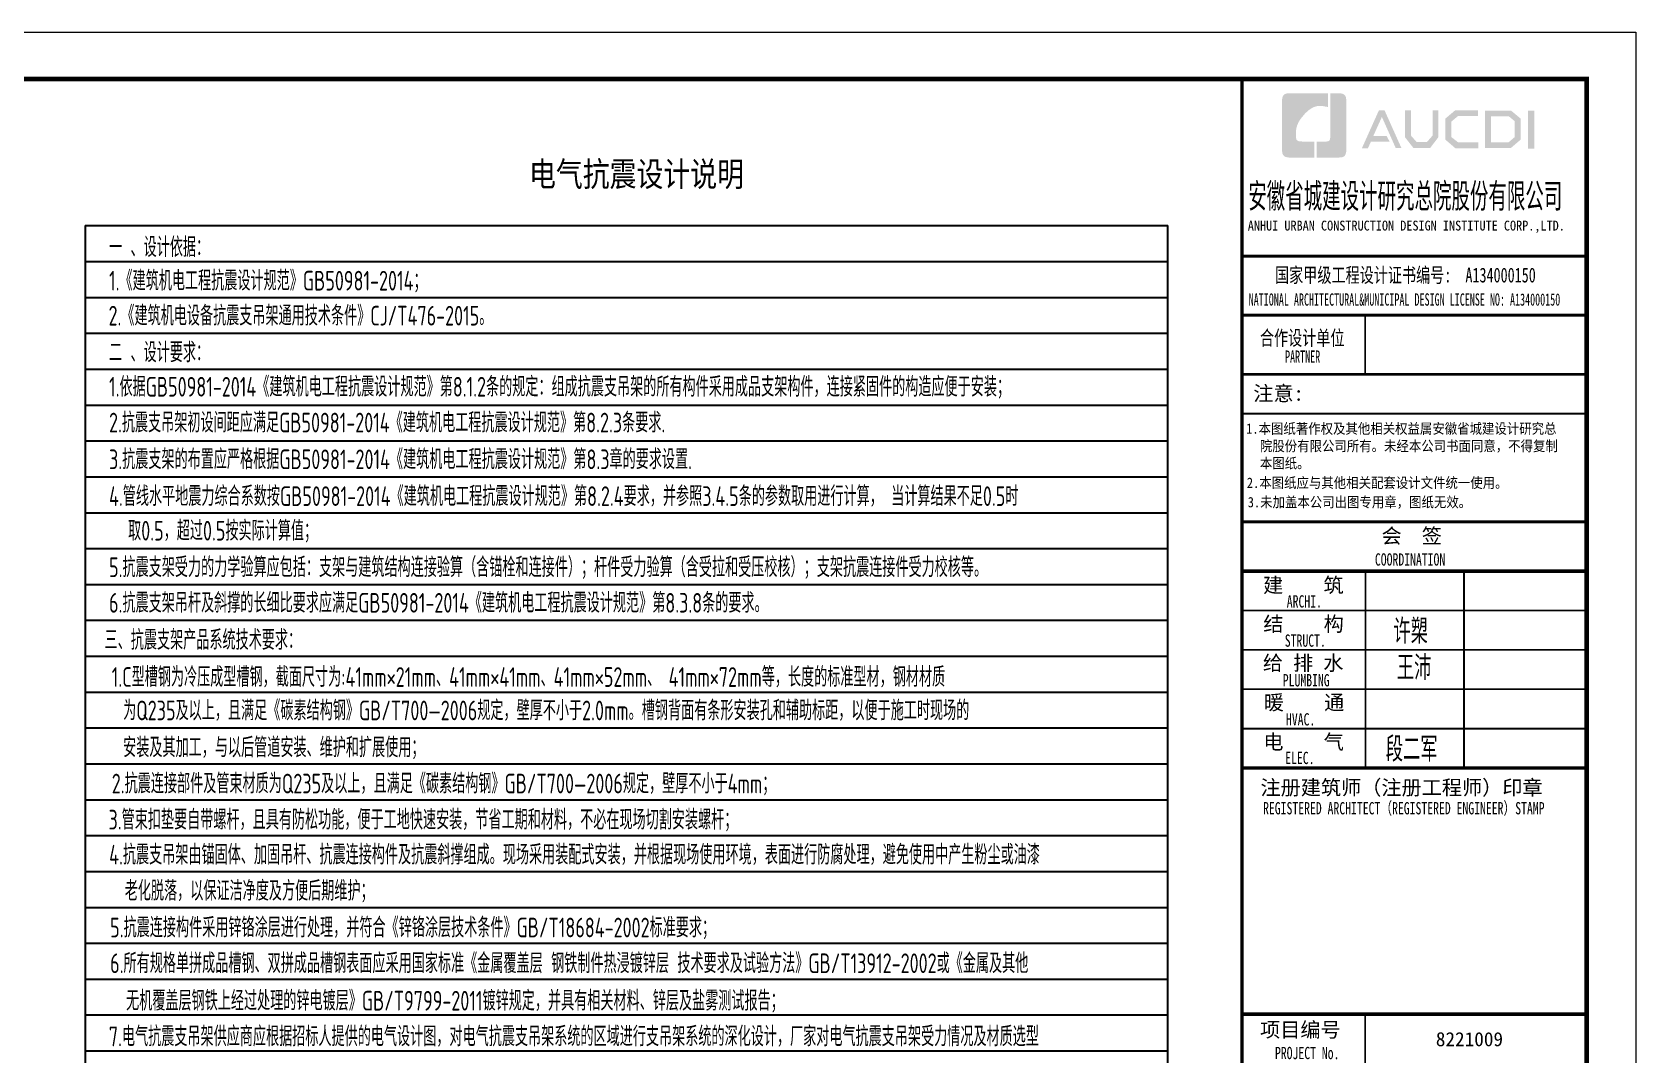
# Model space of a CAD drawing. Extents: x 3443499 to 7125205, y -1700016 to -264854.
# Drawn here: x 3594040 to 3626606, y -738100 to -717316 of the extents above; entities that cross this region are included whole.
import ezdxf

# ---------------------------------------------------------------- set-up
doc = ezdxf.new("R2010")
doc.units = 0
doc.header["$LTSCALE"] = 1000
doc.header["$MEASUREMENT"] = 0
doc.layers.get('0').update_dxf_attribs({"linetype": 'CONTINUOUS'})
for name, color, linetype in [('PUB_TITLE', 4, 'CONTINUOUS'), ('TEL_TEXT', 7, 'CONTINUOUS'), ('图签文字', 4, 'CONTINUOUS')]:
    doc.layers.add(name, color=color, linetype=linetype)
doc.layers.add('图框', color=147, linetype='CONTINUOUS', lineweight=20)
doc.layers.add('图签', color=147, linetype='CONTINUOUS', lineweight=18)
doc.styles.add('HT', font='simhei.ttf')
doc.styles.add('ICDA-STYLE2', font='simhei.ttf', dxfattribs={"width": 0.8})
doc.styles.add('TSSD_Dimension', font='Tssdeng.shx', dxfattribs={"width": 0.7, "bigfont": 'tssdchn.shx'})
doc.styles.add('宋体', font='', dxfattribs={"height": 4})
doc.styles.add('建筑图签-1', font='simhei.ttf', dxfattribs={"width": 0.7})
doc.styles.add('建筑图签-2', font='TXT.shx', dxfattribs={"width": 0.5, "bigfont": 'HZTXT.shx'})
doc.styles.get('宋体').set_extended_font_data('SimSun')

# ---------------------------------------------------------------- blocks, each defined once
blk = doc.blocks.new('院标1')
h = blk.add_hatch(color=150)
h.dxf.hatch_style = 1
h.set_gradient(color1=(33, 113, 253), color2=(33, 113, 253), tint=1, name='INVCURVED')
edge = h.paths.add_edge_path()
edge.add_spline(control_points=[(116373, 648379), (116379, 648379), (116382, 648379), (116391, 648379), (116391, 648379), (116391, 648379), (116616, 648379), (116616, 648379), (116616, 648379), (116616, 648379), (116616, 648054), (116616, 648054), (116616, 648054), (116616, 648054), (116108, 648054), (116108, 648054), (116108, 648054), (116028, 648054), (115963, 648111), (115963, 648199), (115963, 648199), (115963, 648199), (115963, 649215), (115963, 649215), (115963, 649215), (115963, 649295), (116018, 649360), (116108, 649360), (116108, 649360), (116108, 649360), (116897, 649360), (116897, 649360), (116897, 649360), (116897, 649360), (116897, 649080), (116897, 649080), (116897, 649080), (116897, 649080), (116566, 649140), (116356, 648859), (116356, 648859), (116245, 648719), (116240, 648545), (116247, 648466), (116247, 648466), (116254, 648386), (116247, 648466), (116247, 648466), (116247, 648466), (116247, 648466), (116258, 648374), (116373, 648379)], knot_values=[0, 0, 0, 0, 0.071429, 0.071429, 0.071429, 0.107143, 0.142857, 0.142857, 0.142857, 0.178571, 0.214286, 0.214286, 0.214286, 0.25, 0.285714, 0.285714, 0.285714, 0.321429, 0.357143, 0.357143, 0.357143, 0.392857, 0.428571, 0.428571, 0.428571, 0.464286, 0.5, 0.5, 0.5, 0.535714, 0.571429, 0.571429, 0.571429, 0.607143, 0.642857, 0.642857, 0.642857, 0.678571, 0.714286, 0.714286, 0.714286, 0.75, 0.785714, 0.785714, 0.785714, 0.821429, 0.857143, 0.857143, 0.857143, 0.928571, 1, 1, 1, 1], degree=3, periodic=0)
h = blk.add_hatch(color=150)
h.dxf.hatch_style = 1
h.set_gradient(color1=(33, 113, 253), color2=(33, 113, 253), tint=1, name='INVCURVED')
edge = h.paths.add_edge_path()
edge.add_spline(control_points=[(117268, 649215), (117268, 649215), (117268, 648199), (117268, 648199), (117268, 648199), (117268, 648114), (117212, 648054), (117123, 648054), (117123, 648054), (117123, 648054), (116663, 648054), (116663, 648054), (116663, 648054), (116663, 648054), (116663, 648379), (116663, 648379), (116663, 648379), (116663, 648379), (116865, 648379), (116865, 648379), (116865, 648379), (116907, 648379), (116941, 648413), (116941, 648455), (116941, 648455), (116941, 648455), (116941, 649360), (116941, 649360), (116941, 649360), (116941, 649360), (117123, 649360), (117123, 649360), (117123, 649360), (117204, 649360), (117268, 649306), (117268, 649215)], knot_values=[0, 0, 0, 0, 0.1, 0.1, 0.1, 0.15, 0.2, 0.2, 0.2, 0.25, 0.3, 0.3, 0.3, 0.35, 0.4, 0.4, 0.4, 0.45, 0.5, 0.5, 0.5, 0.55, 0.6, 0.6, 0.6, 0.65, 0.7, 0.7, 0.7, 0.75, 0.8, 0.8, 0.8, 0.9, 1, 1, 1, 1], degree=3, periodic=0)
blk = doc.blocks.new('B2-2#-tq1')
at = {"layer": 'PUB_TITLE'}
h = blk.add_hatch(color=147, dxfattribs=at)
h.paths.add_polyline_path([(697553, 826313), (697679, 826313), (697679, 825542), (697553, 825542)])
h.paths.add_polyline_path([(696801, 826196), (696801, 825670), (697161, 825670), (697286, 825777), (697286, 826095), (697165, 826196)], flags=16)
h.paths.add_polyline_path([(696683, 826314), (696683, 825552), (697205, 825552), (697404, 825722), (697404, 826150), (697208, 826314)])
h.paths.add_polyline_path([(696540, 826318), (696540, 826202), (696133, 826202), (696000, 826091), (696000, 825772), (696133, 825669), (696542, 825669), (696542, 825548), (696078, 825548), (695876, 825722), (695876, 826150), (696074, 826318)])
h.paths.add_polyline_path([(695057, 826316), (695177, 826316), (695177, 825805), (695292, 825674), (695502, 825674), (695616, 825805), (695616, 826316), (695730, 826316), (695730, 825768), (695566, 825551), (695228, 825551), (695057, 825770)])
h.paths.add_polyline_path([(694525, 826315), (694642, 826315), (694984, 825550), (694868, 825550), (694587, 826184), (694412, 825796), (694683, 825796), (694744, 825681), (694363, 825681), (694304, 825548), (694181, 825548)])
at = {"layer": '图框'}
for p, q in [((691745, 823354), (698745, 823354)), ((691745, 823354), (698745, 823354)), ((691745, 822154), (698745, 822154))]:
    blk.add_line(p, q, dxfattribs=at)
for points, const_width in [([(691745, 786954), (691745, 826954)], 70), ([(691745, 823354), (698745, 823354)], 60), ([(691745, 822154), (698745, 822154)], 60), ([(691745, 822154), (698745, 822154)], 60), ([(694245, 822154), (694245, 820954)], 35), ([(691745, 820954), (698745, 820954)], 60), ([(691745, 820954), (698745, 820954)], 60), ([(691745, 820154), (698745, 820154)], 35), ([(691754, 817954), (698754, 817954)], 60), ([(691754, 816954), (698754, 816954)], 70), ([(691754, 816954), (698754, 816954)], 70), ([(694254, 816954), (694254, 812954)], 35), ([(696254, 816954), (696254, 812954)], 35), ([(691754, 816154), (698754, 816154)], 35), ([(691754, 815354), (698754, 815354)], 35), ([(691754, 814554), (698754, 814554)], 35), ([(691754, 813754), (698754, 813754)], 35), ([(691754, 812954), (698754, 812954)], 70), ([(691745, 807954), (698745, 807954)], 70), ([(691745, 807954), (698745, 807954)], 70), ([(694245, 803954), (694245, 807954)], 35)]:
    blk.add_lwpolyline(points, dxfattribs=dict(at, const_width=const_width))
blk.add_blockref('院标1', (576596, 177305))
at = {"layer": 'PUB_TITLE', "style": 'HT', "width": 0.88}
for s, p in [('1.本图纸著作权及其他相关权益属安徽省城建设计研究总', (691831, 819747)), ('院股份有限公司所有。未经本公司书面同意，不得复制', (692110, 819393)), ('本图纸。', (692110, 819043)), (' 2.本图纸应与其他相关配套设计文件统一使用。 ', (691720, 818646)), ('3.未加盖本公司出图专用章，图纸无效。', (691863, 818252))]:
    blk.add_text(s, height=210, dxfattribs=at).set_placement(p)
at = {"layer": '图签', "color": 154, "style": '宋体'}
blk.add_text('8221009', height=286.7, dxfattribs=at).set_placement((695682, 807302))
at = {"layer": '图签文字', "color": 7, "style": '建筑图签-1'}
for s, height, width, p in [('安徽省城建设计研究总院股份有限公司', 500, 0.55, (691873, 824331)), ('国家甲级工程设计证书编号:  A134000150', 300, 0.7, (692417, 822821)), ('合作设计单位', 300, 0.7, (692110, 821544))]:
    blk.add_text(s, height=height, dxfattribs=dict(at, width=width)).set_placement(p)
at = {"layer": '图签文字', "linetype": 'Continuous', "style": '建筑图签-1', "width": 0.91}
blk.add_text('ANHUI URBAN CONSTRUCTION DESIGN INSTITUTE CORP.,LTD.', height=200, dxfattribs=at).set_placement((691864, 823876))
at = {"layer": '图签文字', "style": '建筑图签-1'}
for s, width, p in [('NATIONAL ARCHITECTURAL&MUNICIPAL DESIGN LICENSE NO: A134000150', 0.6, (691882, 822349)), ('PARTNER', 0.6, (692620, 821188)), ('COORDINATION', 0.7, (694445, 817067)), ('ARCHI.', 0.7, (692655, 816216)), ('STRUCT.', 0.7, (692615, 815419)), ('PLUMBING', 0.7, (692574, 814613)), ('HVAC.', 0.7, (692639, 813819)), ('ELEC.', 0.7, (692623, 813035)), ('REGISTERED ARCHITECT（REGISTERED ENGINEER）STAMP', 0.7, (692174, 812013)), ('PROJECT No.', 0.7, (692415, 807039, -1799))]:
    blk.add_text(s, height=250, dxfattribs=dict(at, width=width)).set_placement(p)
at = {"layer": '图签文字', "color": 7, "style": '建筑图签-1'}
for s, p in [('注意:', (691976, 820417)), ('会  签', (694580, 817522)), ('建    筑', (692175, 816521)), ('结    构', (692179, 815733)), ('给 排 水', (692170, 814939)), ('暖    通', (692188, 814136)), ('电    气', (692179, 813336)), ('注册建筑师（注册工程师）印章', (692121, 812408)), ('项目编号', (692113, 807487))]:
    blk.add_text(s, height=300, dxfattribs=at).set_placement(p)
at = {"layer": '图签文字', "color": 1, "style": '建筑图签-2', "width": 0.7}
for s, p in [('许槊', (694820, 815482)), ('王沛', (694891, 814741)), ('段二军', (694666, 813086))]:
    blk.add_text(s, height=500, dxfattribs=at).set_placement(p)

msp = doc.modelspace()

# ---------------------------------------------------------------- linework, layer by layer
at = {"layer": 'TEL_TEXT'}
for points in [[(3595119.4, -721249.7), (3595119.4, -756510), (3617103.8, -756510), (3617103.8, -721249.7)], [(3595119.4, -721249.7), (3617103.8, -721249.7)], [(3595119.4, -721978.7), (3617103.8, -721978.7)], [(3595119.4, -722707.7), (3617103.8, -722707.7)], [(3595119.4, -723436.7), (3617103.8, -723436.7)], [(3595119.4, -724165.7), (3617103.8, -724165.7)], [(3595119.4, -724894.7), (3617103.8, -724894.7)], [(3595119.4, -725623.7), (3617103.8, -725623.7)], [(3595119.4, -725623.7), (3617103.8, -725623.7)], [(3595119.4, -726352.7), (3617103.8, -726352.7)], [(3595119.4, -727081.7), (3617103.8, -727081.7)], [(3595119.4, -727810.7), (3617103.8, -727810.7)], [(3595119.4, -728539.7), (3617103.8, -728539.7)], [(3595119.4, -729268.7), (3617103.8, -729268.7)], [(3595119.4, -729997.7), (3617103.8, -729997.7)], [(3595119.4, -730726.7), (3617103.8, -730726.7)], [(3595119.4, -731455.7), (3617103.8, -731455.7)], [(3595119.4, -732184.7), (3617103.8, -732184.7)], [(3595119.4, -732913.7), (3617103.8, -732913.7)], [(3595119.4, -733642.7), (3617103.8, -733642.7)], [(3595119.4, -734371.7), (3617103.8, -734371.7)], [(3595119.4, -735100.7), (3617103.8, -735100.7)], [(3595119.4, -735829.7), (3617103.8, -735829.7)], [(3595119.4, -735829.7), (3617103.8, -735829.7)], [(3595119.4, -736558.7), (3617103.8, -736558.7)], [(3595119.4, -737287.7), (3617103.8, -737287.7)], [(3595119.4, -738016.7), (3617103.8, -738016.7)]]:
    msp.add_lwpolyline(points, dxfattribs=at)
at = {"layer": '图框'}
msp.add_lwpolyline([(3567206.5, -717316), (3626606.3, -717316), (3626606.3, -759270.3), (3567206.5, -759270.3)], close=True, dxfattribs=at)
at = {"layer": '图框', "const_width": 100}
msp.add_lwpolyline([(3569706.5, -758270.3), (3625606.5, -758270.3), (3625606.5, -718270.3), (3569706.5, -718270.3)], close=True, dxfattribs=at)

# ---------------------------------------------------------------- block references
at = {"layer": '图框'}
msp.add_blockref('B2-2#-tq1', (2926861.4, -1545224.3), dxfattribs=at)

# ---------------------------------------------------------------- texts
at = {"layer": 'TEL_TEXT', "color": 4, "style": 'ICDA-STYLE2', "width": 0.8}
msp.add_text('电气抗震设计说明', height=500, dxfattribs=at).set_placement((3604130.7, -720451.6))
at = {"layer": 'TEL_TEXT', "style": 'TSSD_Dimension', "width": 0.7}
for s, p in [('一 、设计依据：', (3595602.5, -721886.5)), ('1.《建筑机电工程抗震设计规范》GB50981-2014；', (3595602.5, -722567.8)), ('2.《建筑机电设备抗震支吊架通用技术条件》CJ/T476-2015。', (3595592.4, -723278.8)), ('二 、设计要求：', (3595602.5, -724024.4)), ('1.依据GB50981-2014《建筑机电工程抗震设计规范》第8.1.2条的规定：组成抗震支吊架的所有构件采用成品支架构件，连接紧固件的构造应便于安装；', (3595602.5, -724723.2)), ('2.抗震支吊架初设间距应满足GB50981-2014《建筑机电工程抗震设计规范》第8.2.3条要求.', (3595602.5, -725450.6)), ('3.抗震支架的布置应严格根据GB50981-2014《建筑机电工程抗震设计规范》第8.3章的要求设置.', (3595602.5, -726197.3)), ('4.管线水平地震力综合系数按GB50981-2014《建筑机电工程抗震设计规范》第8.2.4要求，并参照3.4.5条的参数取用进行计算， 当计算结果不足0.5时', (3595602.5, -726945.8)), ('取0.5，超过0.5按实际计算值；', (3595989.6, -727648.1)), ('5.抗震支架受力的力学验算应包括：支架与建筑结构连接验算（含锚栓和连接件）；杆件受力验算（含受拉和受压校核）；支架抗震连接件受力校核等。', (3595602.5, -728390.4)), ('6.抗震支架吊杆及斜撑的长细比要求应满足GB50981-2014《建筑机电工程抗震设计规范》第8.3.8条的要求。', (3595602.5, -729113.1)), ('三、抗震支架产品系统技术要求：', (3595512.3, -729867.3)), ('  1.C型槽钢为冷压成型槽钢，截面尺寸为:41mm×21mm、41mm×41mm、41mm×52mm、 41mm×72mm等，长度的标准型材，钢材材质', (3595317.1, -730620.4)), ('为Q235及以上，且满足《碳素结构钢》GB/T700—2006规定，壁厚不小于2.0mm。槽钢背面有条形安装孔和辅助标距，以便于施工时现场的', (3595889.2, -731300.1)), ('安装及其加工，与以后管道安装、维护和扩展使用；', (3595889.2, -732051.2)), ('  2.抗震连接部件及管束材质为Q235及以上，且满足《碳素结构钢》GB/T700—2006规定，壁厚不小于4mm；', (3595318.1, -732785.3)), ('3.管束扣垫要自带螺杆，且具有防松功能，便于工地快速安装，节省工期和材料，不必在现场切割安装螺杆；', (3595592, -733519.8)), ('4.抗震支吊架由锚固体、加固吊杆、抗震连接构件及抗震斜撑组成。现场采用装配式安装，并根据现场使用环境，表面进行防腐处理，避免使用中产生粉尘或油漆', (3595604.9, -734230.5)), ('老化脱落，以保证洁净度及方便后期维护；', (3595921.6, -734964.2)), ('5.抗震连接构件采用锌铬涂层进行处理，并符合《锌铬涂层技术条件》GB/T18684-2002标准要求；', (3595624.8, -735710.6)), ('6.所有规格单拼成品槽钢、双拼成品槽钢表面应采用国家标准《金属覆盖层 钢铁制件热浸镀锌层 技术要求及试验方法》GB/T13912-2002或《金属及其他', (3595624.8, -736436.8)), ('无机覆盖层钢铁上经过处理的锌电镀层》GB/T9799-2011镀锌规定，并具有相关材料、锌层及盐雾测试报告；', (3595948.8, -737197.8)), ('7.电气抗震支吊架供应商应根据招标人提供的电气设计图，对电气抗震支吊架系统的区域进行支吊架系统的深化设计，厂家对电气抗震支吊架受力情况及材质选型', (3595598.7, -737923))]:
    msp.add_text(s, height=400, dxfattribs=at).set_placement(p)

doc.saveas('drawing.dxf')
